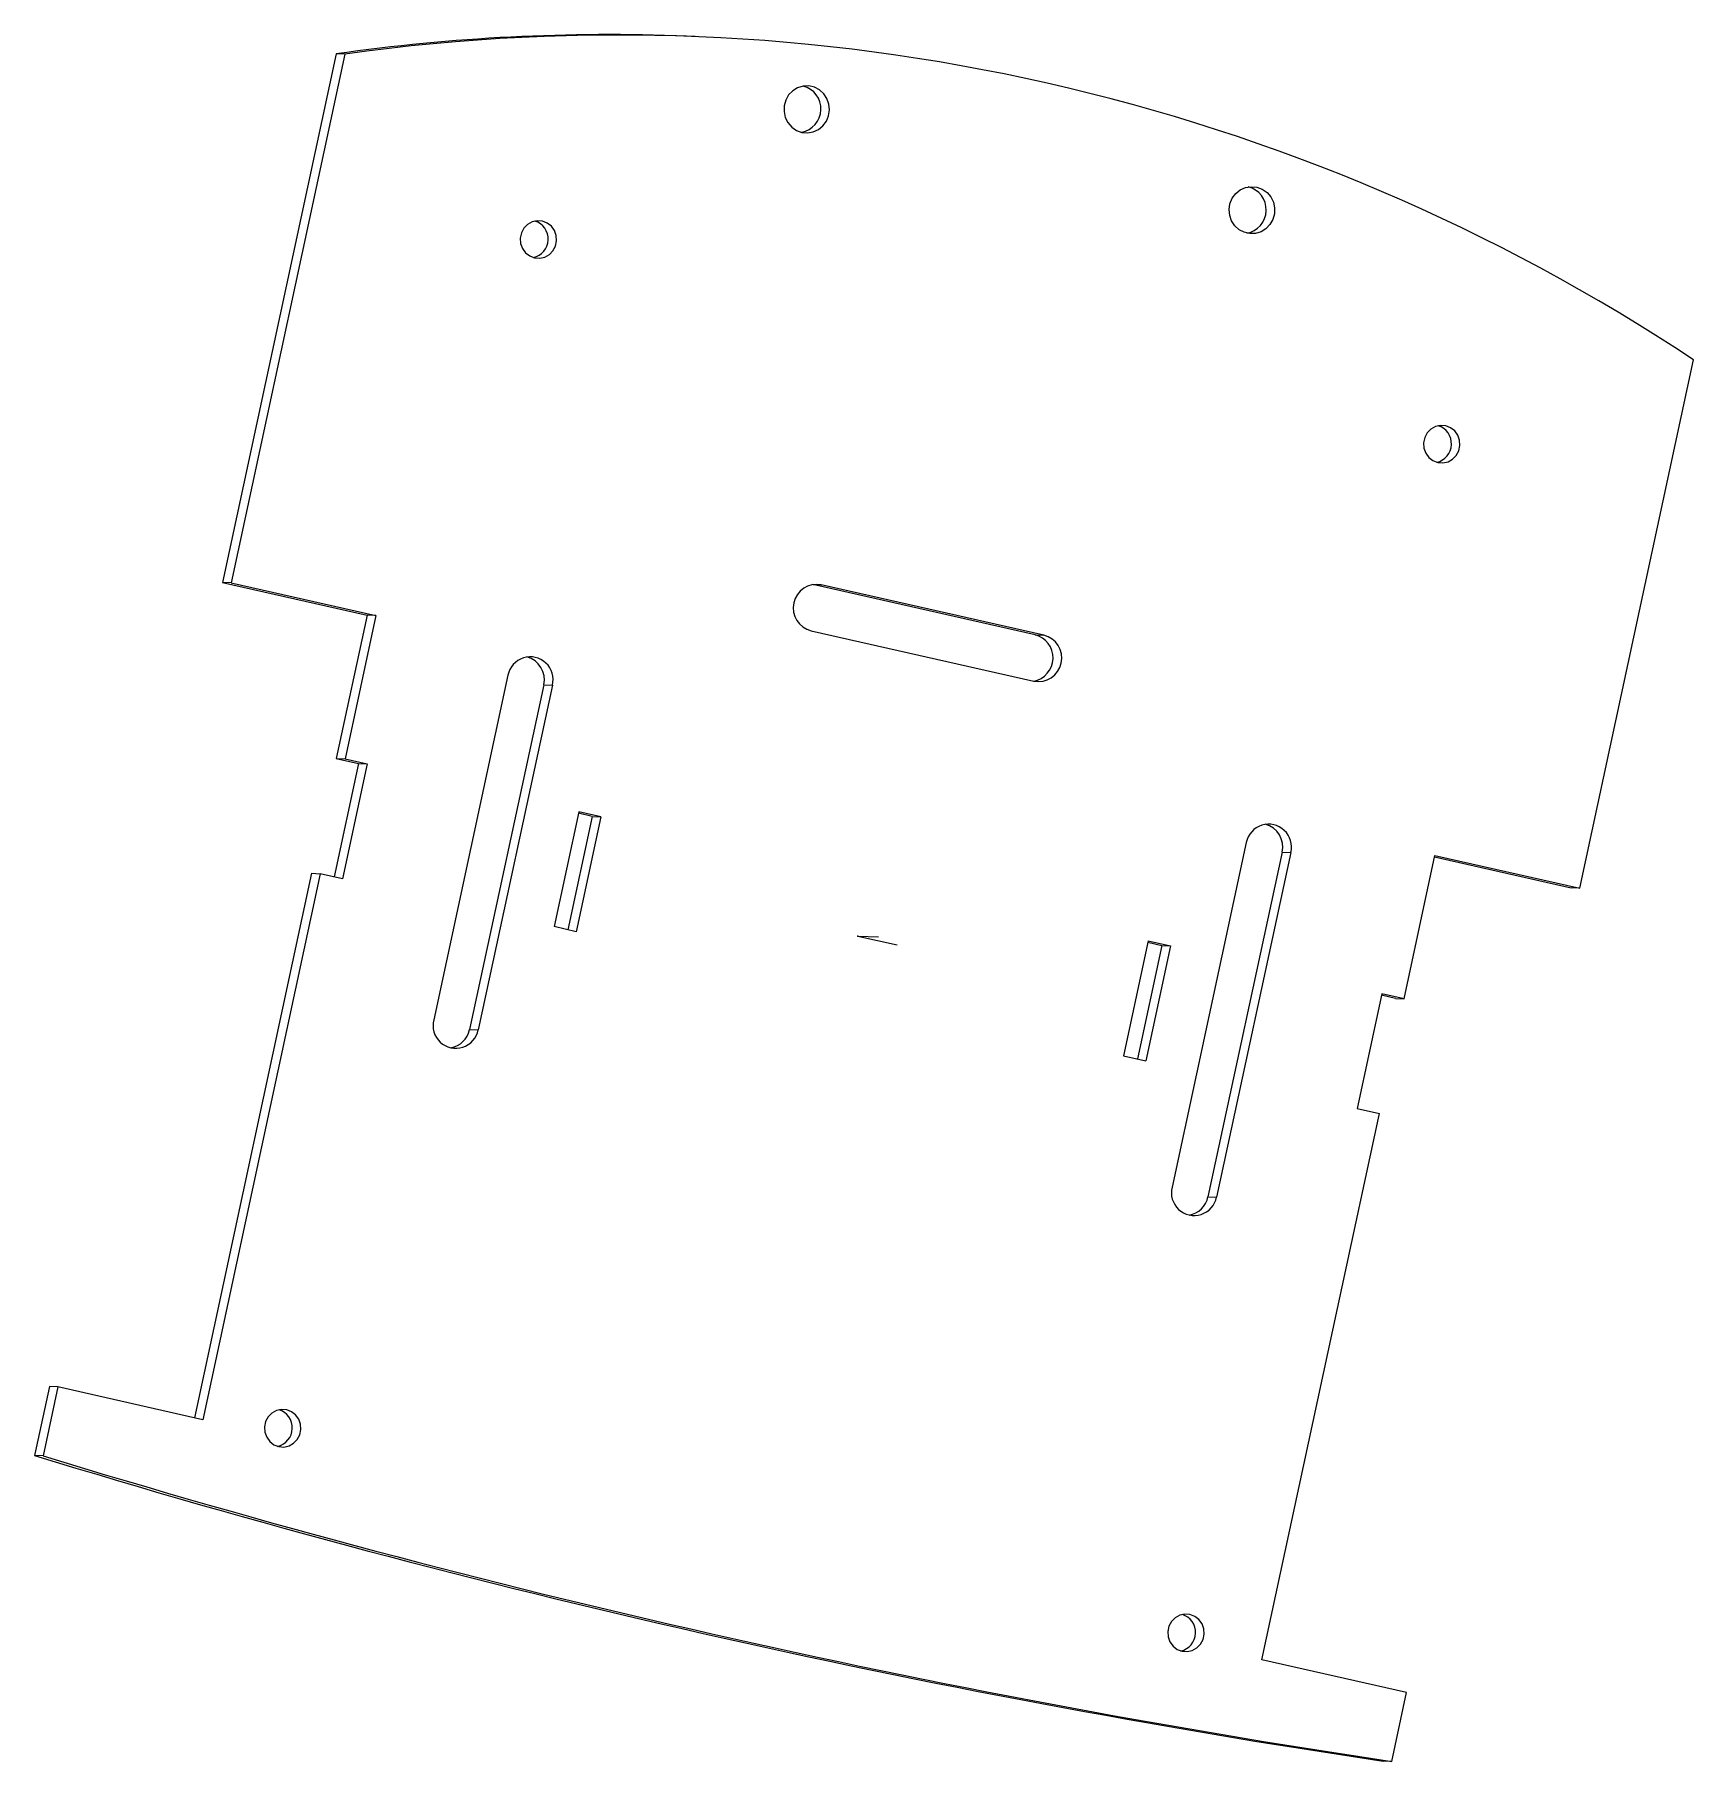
# Model space of a CAD drawing. Header units: millimetres. Extents: x -70 to 71, y -70 to 77.
import ezdxf

# ---------------------------------------------------------------- set-up
doc = ezdxf.new("R2010")
doc.units = ezdxf.units.MM
doc.header["$PDSIZE"] = -1

msp = doc.modelspace()

# ---------------------------------------------------------------- linework, layer by layer
at = {"color": 7, "linetype": 'Continuous', "lineweight": 25}
for p, q in [((-13.84, 76.47), (-14.58, 76.5)), ((-44.35, 74.99), (-54.02, 30.06)), ((-43.62, 74.96), (-53.28, 30.03)), ((-43.62, 74.96), (-44.35, 74.99)), ((61.36, 4.06), (71.03, 48.99)), ((-53.28, 30.03), (-54.02, 30.06)), ((-54.02, 30.06), (-41.72, 27.28)), ((-53.28, 30.03), (-40.98, 27.25)), ((15.06, 25.6), (-3.84, 29.88)), ((-3.81, 29.89), (-3.13, 29.86)), ((15.8, 25.57), (-3.13, 29.86)), ((-41.72, 27.28), (-44.34, 15.1)), ((-40.98, 27.25), (-43.6, 15.07)), ((-40.98, 27.25), (-41.72, 27.28)), ((-3.97, 25.95), (14.96, 21.66)), ((15.06, 25.6), (15.8, 25.57)), ((-29.76, 22.17), (-36.06, -7.13)), ((-26.71, 21.35), (-33.01, -7.95)), ((-25.97, 21.32), (-32.28, -7.98)), ((-26.71, 21.35), (-25.97, 21.32)), ((-44.34, 15.1), (-43.6, 15.07)), ((-44.34, 15.1), (-42.45, 14.67)), ((-43.6, 15.07), (-41.71, 14.64)), ((-42.45, 14.67), (-44.52, 5.03)), ((-41.71, 14.64), (-43.81, 4.87)), ((-42.45, 14.67), (-41.71, 14.64)), ((-23.73, 10.57), (-25.83, 0.8)), ((-22.58, 10.17), (-23.76, 10.44)), ((-21.84, 10.14), (-23.73, 10.57)), ((-22.58, 10.17), (-24.65, 0.53)), ((-21.84, 10.14), (-23.94, 0.37)), ((-22.58, 10.17), (-21.84, 10.14)), ((33.01, 7.95), (26.71, -21.35)), ((36.06, 7.13), (29.76, -22.17)), ((36.8, 7.1), (30.49, -22.2)), ((36.06, 7.13), (36.8, 7.1)), ((46.44, -5.33), (49.06, 6.85)), ((49.03, 6.72), (60.63, 4.09)), ((49.06, 6.85), (61.36, 4.06)), ((-46.44, 5.33), (-56.4, -40.96)), ((-45.71, 5.3), (-55.69, -41.12)), ((-46.44, 5.33), (-45.71, 5.3)), ((-43.81, 4.87), (-45.71, 5.3)), ((61.36, 4.06), (60.63, 4.09)), ((-23.94, 0.37), (-25.83, 0.8)), ((24.68, -0.4), (22.58, -10.17)), ((25.83, -0.8), (23.76, -10.44)), ((26.57, -0.83), (24.47, -10.6)), ((24.65, -0.53), (25.83, -0.8)), ((24.68, -0.4), (26.57, -0.83)), ((25.83, -0.8), (26.57, -0.83)), ((44.55, -4.9), (42.45, -14.67)), ((45.71, -5.3), (44.52, -5.03)), ((46.44, -5.33), (44.55, -4.9)), ((45.71, -5.3), (46.44, -5.33)), ((-33.01, -7.95), (-32.28, -7.98)), ((22.58, -10.17), (24.47, -10.6)), ((42.45, -14.67), (44.34, -15.1)), ((34.35, -61.52), (44.34, -15.1)), ((29.76, -22.17), (30.49, -22.2)), ((-68.73, -38.3), (-69.99, -44.17)), ((-68, -38.33), (-69.26, -44.19)), ((-68, -38.33), (-68.73, -38.3)), ((-55.69, -41.12), (-68, -38.33)), ((-69.26, -44.19), (-69.99, -44.17)), ((46.65, -64.31), (34.35, -61.52)), ((45.39, -70.17), (46.65, -64.31)), ((45.39, -70.17), (44.65, -70.14))]:
    msp.add_line(p, q, dxfattribs=at)
at = {"color": 7, "linetype": 'Continuous'}
for q in [(3.34, -0.76), (1.74, -0.07)]:
    msp.add_line((0, 0), q, dxfattribs=at)
at = {"color": 7, "linetype": 'Continuous', "lineweight": 25, "flags": 128}
for points in [[(-4.77, 68.32), (-4.29, 68.28), (-3.81, 68.36), (-3.36, 68.56), (-2.98, 68.87), (-2.68, 69.26), (-2.49, 69.73), (-2.42, 70.22), (-2.46, 70.72), (-2.63, 71.19), (-2.9, 71.6), (-3.27, 71.93), (-3.7, 72.16), (-4.17, 72.27), (-4.66, 72.25), (-5.13, 72.11), (-5.54, 71.85), (-5.89, 71.5), (-6.13, 71.06), (-6.27, 70.58), (-6.28, 70.08), (-6.18, 69.59), (-5.96, 69.15), (-5.63, 68.77), (-5.23, 68.49), (-4.77, 68.32)], [(33.92, 63.65), (34.37, 63.49), (34.78, 63.21), (35.1, 62.83), (35.32, 62.39), (35.43, 61.9), (35.41, 61.4), (35.28, 60.91), (35.03, 60.48), (34.69, 60.13), (34.27, 59.87), (33.8, 59.73), (33.32, 59.71), (32.84, 59.82), (32.41, 60.04), (32.04, 60.37), (31.77, 60.79), (31.61, 61.26), (31.56, 61.76), (31.63, 62.25), (31.83, 62.71), (32.12, 63.11), (32.51, 63.42), (32.95, 63.62), (33.43, 63.7), (33.92, 63.65)], [(-26.82, 60.77), (-27.26, 60.8), (-27.69, 60.71), (-28.08, 60.49), (-28.39, 60.17), (-28.61, 59.77), (-28.7, 59.33), (-28.67, 58.87), (-28.52, 58.44), (-28.26, 58.08), (-27.9, 57.81), (-27.49, 57.65), (-27.05, 57.61), (-26.62, 57.71), (-26.23, 57.93), (-25.92, 58.25), (-25.7, 58.65), (-25.61, 59.09), (-25.64, 59.55), (-25.79, 59.97), (-26.05, 60.34), (-26.41, 60.61), (-26.82, 60.77)], [(49.3, 40.25), (49.74, 40.22), (50.17, 40.31), (50.56, 40.53), (50.87, 40.85), (51.09, 41.25), (51.18, 41.69), (51.15, 42.15), (51, 42.58), (50.74, 42.94), (50.39, 43.21), (49.97, 43.37), (49.53, 43.41), (49.1, 43.31), (48.71, 43.09), (48.4, 42.77), (48.19, 42.37), (48.09, 41.93), (48.12, 41.47), (48.27, 41.05), (48.53, 40.68), (48.89, 40.41), (49.3, 40.25)], [(-49.24, -43.4), (-48.79, -43.44), (-48.36, -43.34), (-47.97, -43.12), (-47.66, -42.8), (-47.45, -42.4), (-47.35, -41.96), (-47.38, -41.5), (-47.53, -41.08), (-47.8, -40.71), (-48.15, -40.44), (-48.56, -40.28), (-49, -40.25), (-49.43, -40.34), (-49.82, -40.56), (-50.14, -40.88), (-50.35, -41.28), (-50.45, -41.72), (-50.42, -42.18), (-50.26, -42.61), (-50, -42.97), (-49.65, -43.24), (-49.24, -43.4)], [(28.23, -57.68), (27.79, -57.64), (27.36, -57.74), (26.97, -57.96), (26.65, -58.28), (26.44, -58.68), (26.35, -59.12), (26.38, -59.58), (26.53, -60), (26.79, -60.37), (27.14, -60.64), (27.56, -60.8), (28, -60.83), (28.43, -60.74), (28.82, -60.52), (29.13, -60.2), (29.34, -59.8), (29.44, -59.36), (29.41, -58.9), (29.26, -58.47), (28.99, -58.11), (28.64, -57.84), (28.23, -57.68)]]:
    msp.add_lwpolyline(points, dxfattribs=at)
at = {"color": 7, "linetype": 'Continuous', "lineweight": 25}
for centre, radius, start, end in [((-21.16, -88.13), 164.76, 87.7116, 98.0935), ((-20.47, -88.87), 165.46, 56.4281, 98.0426), ((-5.15, 70.31), 2.01, 280.1162, 75.3024), ((32.7, 61.73), 2.01, 280.0976, 76.1081), ((-27.94, 59.24), 1.61, 282.8061, 72.6124), ((48.85, 41.84), 1.61, 282.8061, 72.6124), ((-3.5, 27.89), 2, 79.2052, 256.5071), ((14.58, 23.65), 2.01, 280.059, 76.1313), ((15.33, 23.63), 2, 259.2052, 76.5071), ((-27.85, 21.79), 1.94, 345.8863, 168.5844), ((-28.65, 21.79), 2, 347.1368, 75.4939), ((34.92, 7.57), 1.94, 345.8863, 168.5844), ((34.12, 7.57), 2, 347.1368, 75.4939), ((-34.18, -7.6), 1.94, 165.8863, 348.5844), ((-34.94, -7.56), 1.97, 279.593, 348.4244), ((28.59, -21.82), 1.94, 165.8863, 348.5844), ((27.83, -21.78), 1.97, 279.505, 348.5124), ((-49.69, -41.81), 1.61, 282.8061, 72.6124), ((161.22, 710.41), 789.2, 252.96421, 261.50654), ((161.95, 710.38), 789.2, 252.96421, 261.50654), ((27.1, -59.21), 1.61, 282.8061, 72.6124)]:
    msp.add_arc(centre, radius, start, end, dxfattribs=at)
at = {"color": 7, "linetype": 'Continuous'}
msp.add_point((0, 0), dxfattribs=at)

doc.saveas('drawing.dxf')
